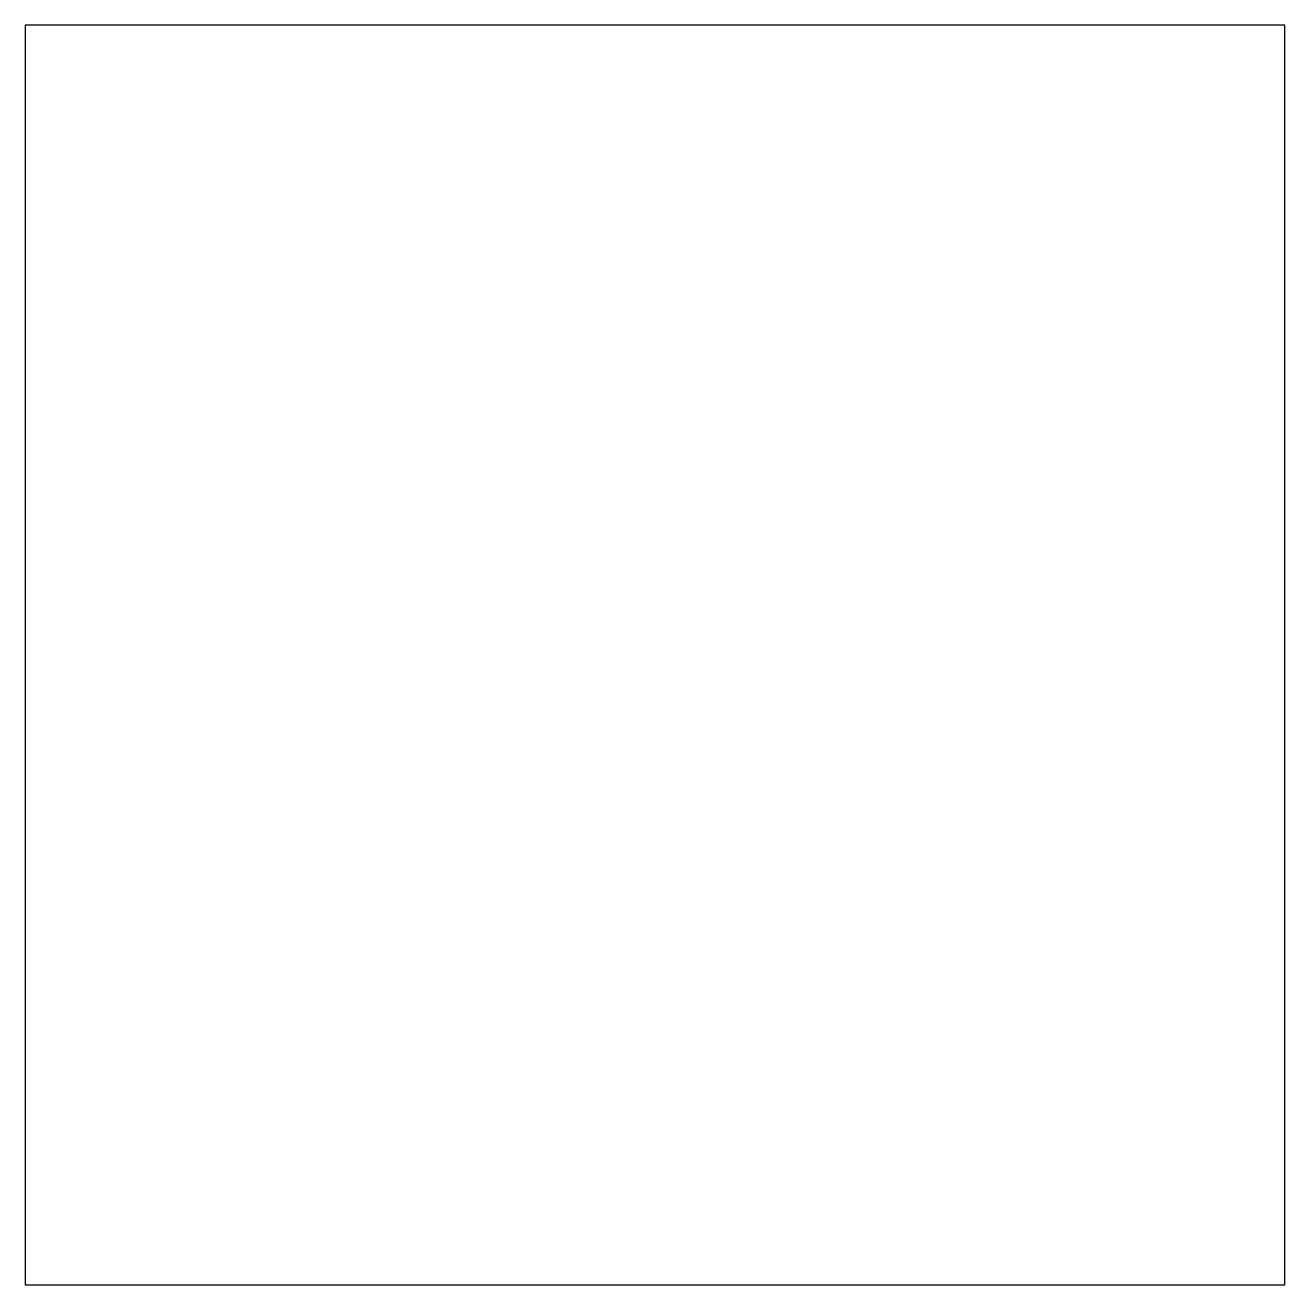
# Model space of a CAD drawing. Extents: x 0 to 1, y 0 to 1.
import ezdxf

# ---------------------------------------------------------------- set-up
doc = ezdxf.new("R2010")
doc.units = 0

msp = doc.modelspace()

# ---------------------------------------------------------------- linework, layer by layer
for p, q in [((1, 1), (0, 1)), ((0, 1), (0, 0)), ((1, 0), (1, 1))]:
    msp.add_line(p, q)
at = {"layer": 'testing', "color": 254}
msp.add_line((0, 0), (1, 0), dxfattribs=at)

doc.saveas('drawing.dxf')
